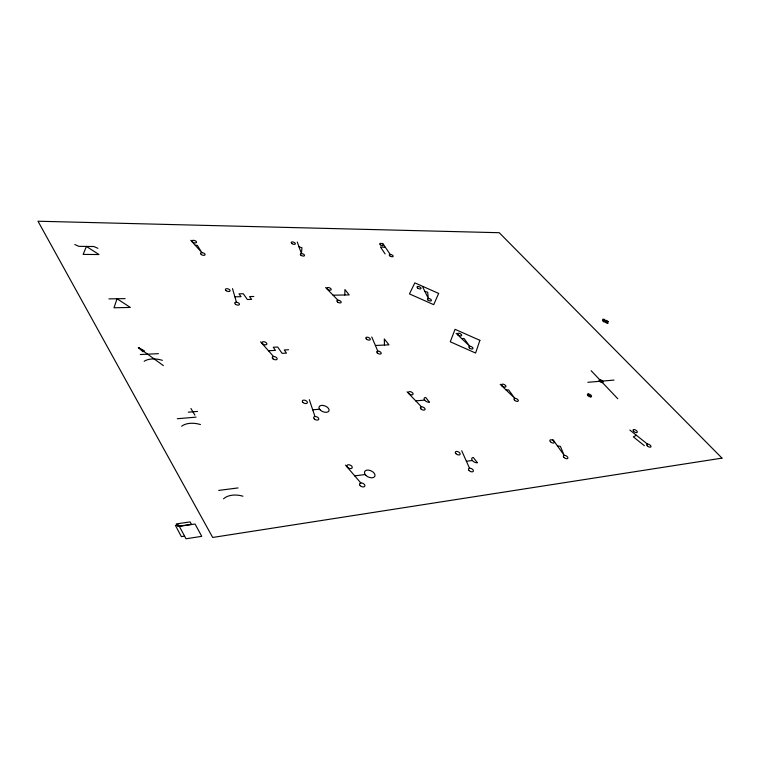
<?xml version="1.0" encoding="UTF-8"?>
<svg xmlns="http://www.w3.org/2000/svg" width="760" height="760" viewBox="0 0 760 760"><rect width="100%" height="100%" fill="white"/><g stroke="black" fill="none" stroke-linecap="round" stroke-linejoin="round"><path stroke-width="1.14" d="M344.793 294.994L344.935 289.57L349.201 294.918L333.06 295.184M636.405 435.28L633.317 436.838L644.347 445.673M184.547 536.151L181.364 536.636L175.398 525.369L178.562 524.903L185.982 538.774L201.761 536.341L195.054 524.02L179.36 526.319M354.749 475.883L365.151 474.525M466.402 461.272L472.359 460.493A3.961 2.213 27.6 0 0 477.46 462.764L473.252 457.453A3.961 2.213 27.6 0 0 472.368 460.503M218.7 490.418L238.051 487.929M312.721 409.82L319.57 409.231M415.748 400.881L424.65 400.102A3.752 2.014 25.2 0 0 429.505 402.258L425.685 397.442A3.752 2.014 25.2 0 0 424.65 400.111M177.336 418.731L196.07 417.135M587.85 382.299L614.014 380.095M188.271 412.186L197.514 411.426M140.286 354.53L158.431 353.666M268.423 350.74L275.452 350.388L273.258 347.234L277.666 347.026L282.074 353.334L286.473 353.115L284.249 349.961L288.61 349.742M375.392 345.486L388.968 344.822L384.313 338.979L384.474 345.04M506.094 389.975L508.62 389.909L514.805 398.335L500.184 384.313M108.87 298.889L125.124 298.623M234.906 296.799L241.024 296.704L239.02 293.835L243.304 293.769L247.323 299.497L251.598 299.421L249.574 296.562L253.811 296.485M461.605 338.523L464.103 338.533L469.69 346.218L456.123 333.298M195.291 245.319L197.334 245.347L201.894 252.672L190.769 240.284M385.405 247.37L380.427 246.962L385.13 253.916M557.422 445.901L560.367 446.348L564.177 455.363L552.862 439.527M424.906 291.441L427.68 292.21L428.298 298.414L422.816 287.147M299.022 246.867L301.919 247.684L301.445 253.583L297.264 242.003M97.907 248.32L93.87 246.525L78.869 246.344L74.803 244.54M138.368 347.5L144.581 351.025L142.937 351.785L138.368 347.5L163.391 365.617M629.831 430.027L647.387 444.058M325.613 287.527L337.944 300.2M407.065 391.799L421.448 406.837M591.128 370.699L617.775 398.734M588.135 393.974L590.833 396.872M260.585 341.838L273.6 356.563M345.486 465.101L360.848 482.99M382.698 243.38L390.193 254.391M190.95 408.5L194.883 415.131M461.709 450.765L469.519 468.226M371.763 336.984L377.786 351.072M309.301 399.665L314.972 416.518M232.493 288.62L236.455 302.224M144.172 361.266A18.344 10.583 15.8 0 1 162.383 360.325M181.659 426.227A19.209 11.884 17.2 0 1 200.459 424.545M223.544 498.817A20.206 13.414 19.6 0 1 242.962 496.214M117.03 298.756L114.01 307.791L130.34 307.439L117.03 298.756M479.883 340.337L475.599 353.039L450.262 341.791L455.059 329.317L479.883 340.337M86.403 246.43L83.153 254.41L98.98 254.534L86.403 246.43M438.644 293.426L433.722 304.674L409.459 293.911L414.837 282.863L438.644 293.426M722 458.128L212.686 537.462L38 221.226L499.244 232.712L722 458.128M191.406 524.352L177.641 526.366L176.329 523.906L190.085 521.911L191.406 524.352M608.114 321.708L603.744 321.879L602.471 320.606L606.832 320.435L608.114 321.708M607.933 323.057L606.537 323.114L602.661 319.257L604.058 319.209L607.933 323.057M417.667 288.049A2.156 0.997 23.5 0 0 421.002 288.572A2.156 0.997 23.5 0 0 418.409 286.482A2.156 0.997 23.5 0 0 417.667 288.049M428.051 300.067A2.185 1.026 23.9 0 0 431.404 300.58A2.185 1.026 23.9 0 0 428.773 298.442A2.185 1.026 23.9 0 0 428.051 300.067M587.983 395.666A2.289 1.083 28.7 0 0 591.48 396.549A2.289 1.083 28.7 0 0 588.981 394.06A2.289 1.083 28.7 0 0 587.983 395.666M599.659 381.406A2.232 1.026 28.6 0 0 603.041 382.28A2.232 1.026 28.6 0 0 600.59 379.886A2.232 1.026 28.6 0 0 599.659 381.406M633.583 431.233A2.365 1.121 30.2 0 0 637.184 432.316A2.365 1.121 30.2 0 0 634.771 429.666A2.365 1.121 30.2 0 0 633.583 431.233M647.254 445.797A2.403 1.149 30.8 0 0 650.892 446.88A2.403 1.149 30.8 0 0 648.413 444.173A2.403 1.149 30.8 0 0 647.254 445.797M380.285 244.786A2.071 0.921 22.3 0 0 383.534 245.356A2.071 0.921 22.3 0 0 381.092 243.399A2.071 0.921 22.3 0 0 380.285 244.786M389.861 255.873A2.099 0.941 22.6 0 0 393.129 256.433A2.099 0.941 22.6 0 0 390.659 254.438A2.099 0.941 22.6 0 0 389.861 255.873M458.137 334.903A2.252 1.092 25 0 0 461.624 335.549A2.252 1.092 25 0 0 459.04 333.25A2.252 1.092 25 0 0 458.137 334.903M469.433 347.976A2.28 1.111 25.4 0 0 472.948 348.612A2.28 1.111 25.4 0 0 470.316 346.265A2.28 1.111 25.4 0 0 469.433 347.976M514.548 400.206A2.394 1.206 27.4 0 0 518.244 400.985A2.394 1.206 27.4 0 0 515.593 398.392A2.394 1.206 27.4 0 0 514.548 400.206M502.217 385.938A2.365 1.188 26.8 0 0 505.875 386.726A2.365 1.188 26.8 0 0 503.291 384.19A2.365 1.188 26.8 0 0 502.217 385.938M563.929 457.368A2.527 1.311 29.7 0 0 567.806 458.318A2.527 1.311 29.7 0 0 565.145 455.44A2.527 1.311 29.7 0 0 563.929 457.368M550.42 441.731A2.489 1.282 29 0 0 554.258 442.681A2.489 1.282 29 0 0 551.656 439.869A2.489 1.282 29 0 0 550.42 441.731M291.821 243.523A2.204 1.026 20.1 0 0 295.308 243.969A2.204 1.026 20.1 0 0 292.676 241.946A2.204 1.026 20.1 0 0 291.821 243.523M300.969 255.237A2.223 1.054 20.4 0 0 304.484 255.664A2.223 1.054 20.4 0 0 301.805 253.612A2.223 1.054 20.4 0 0 300.969 255.237M327.579 289.294A2.289 1.121 21.3 0 0 331.17 289.683A2.289 1.121 21.3 0 0 328.367 287.517A2.289 1.121 21.3 0 0 327.579 289.294M337.554 302.043A2.318 1.149 21.6 0 0 341.154 302.423A2.318 1.149 21.6 0 0 338.314 300.209A2.318 1.149 21.6 0 0 337.554 302.043M366.472 339.122A2.394 1.226 22.7 0 0 370.234 339.625A2.394 1.226 22.7 0 0 367.45 337.221A2.394 1.226 22.7 0 0 366.472 339.122M377.368 353.058A2.422 1.254 23.2 0 0 381.159 353.552A2.422 1.254 23.2 0 0 378.318 351.101A2.422 1.254 23.2 0 0 377.368 353.058M409.06 393.67A2.498 1.349 24.6 0 0 413.012 394.307A2.498 1.349 24.6 0 0 410.229 391.637A2.498 1.349 24.6 0 0 409.06 393.67M421.021 408.975A2.536 1.377 25.2 0 0 425.001 409.602A2.536 1.377 25.2 0 0 422.161 406.866A2.536 1.377 25.2 0 0 421.021 408.975M455.905 453.653A2.641 1.482 27 0 0 460.056 454.452A2.641 1.482 27 0 0 457.254 451.469A2.641 1.482 27 0 0 455.905 453.653M469.091 470.526A2.679 1.52 27.8 0 0 473.28 471.314A2.679 1.52 27.8 0 0 470.421 468.264A2.679 1.52 27.8 0 0 469.091 470.526M192.812 242.193A2.365 1.14 17.5 0 0 196.517 242.345A2.365 1.14 17.5 0 0 193.468 240.321A2.365 1.14 17.5 0 0 192.812 242.193M201.352 254.6A2.384 1.168 17.7 0 0 205.086 254.733A2.384 1.168 17.7 0 0 201.989 252.672A2.384 1.168 17.7 0 0 201.352 254.6M226.138 290.69A2.46 1.254 18.3 0 0 230.042 290.938A2.46 1.254 18.3 0 0 227.012 288.695A2.46 1.254 18.3 0 0 226.138 290.69M235.495 304.276A2.479 1.292 18.6 0 0 239.428 304.494A2.479 1.292 18.6 0 0 236.341 302.214A2.479 1.292 18.6 0 0 235.495 304.276M272.973 358.824A2.593 1.425 20 0 0 277.115 359.138A2.593 1.425 20 0 0 274.047 356.592A2.593 1.425 20 0 0 272.973 358.824M262.694 343.881A2.565 1.387 19.6 0 0 266.798 344.223A2.565 1.387 19.6 0 0 263.786 341.724A2.565 1.387 19.6 0 0 262.694 343.881M320.368 410.134A5.348 3.068 22.1 0 0 328.928 411.017A5.348 3.068 22.1 0 0 322.838 405.403A5.348 3.068 22.1 0 0 320.368 410.134M314.327 418.978A2.717 1.577 21.9 0 0 318.687 419.406A2.717 1.577 21.9 0 0 315.609 416.546A2.717 1.577 21.9 0 0 314.327 418.978M303.098 402.581A2.679 1.539 21.3 0 0 307.334 402.828A2.679 1.539 21.3 0 0 304.104 400.121A2.679 1.539 21.3 0 0 303.098 402.581M360.173 485.649A2.859 1.758 24.6 0 0 364.762 486.229A2.859 1.758 24.6 0 0 361.674 482.99A2.859 1.758 24.6 0 0 360.173 485.649M365.759 475.266A5.633 3.41 24.6 0 0 374.775 476.434A5.633 3.41 24.6 0 0 368.657 470.117A5.633 3.41 24.6 0 0 365.759 475.266M347.681 467.447A2.821 1.71 23.8 0 0 352.155 467.818A2.821 1.71 23.8 0 0 348.906 464.749A2.821 1.71 23.8 0 0 347.681 467.447"/></g></svg>
